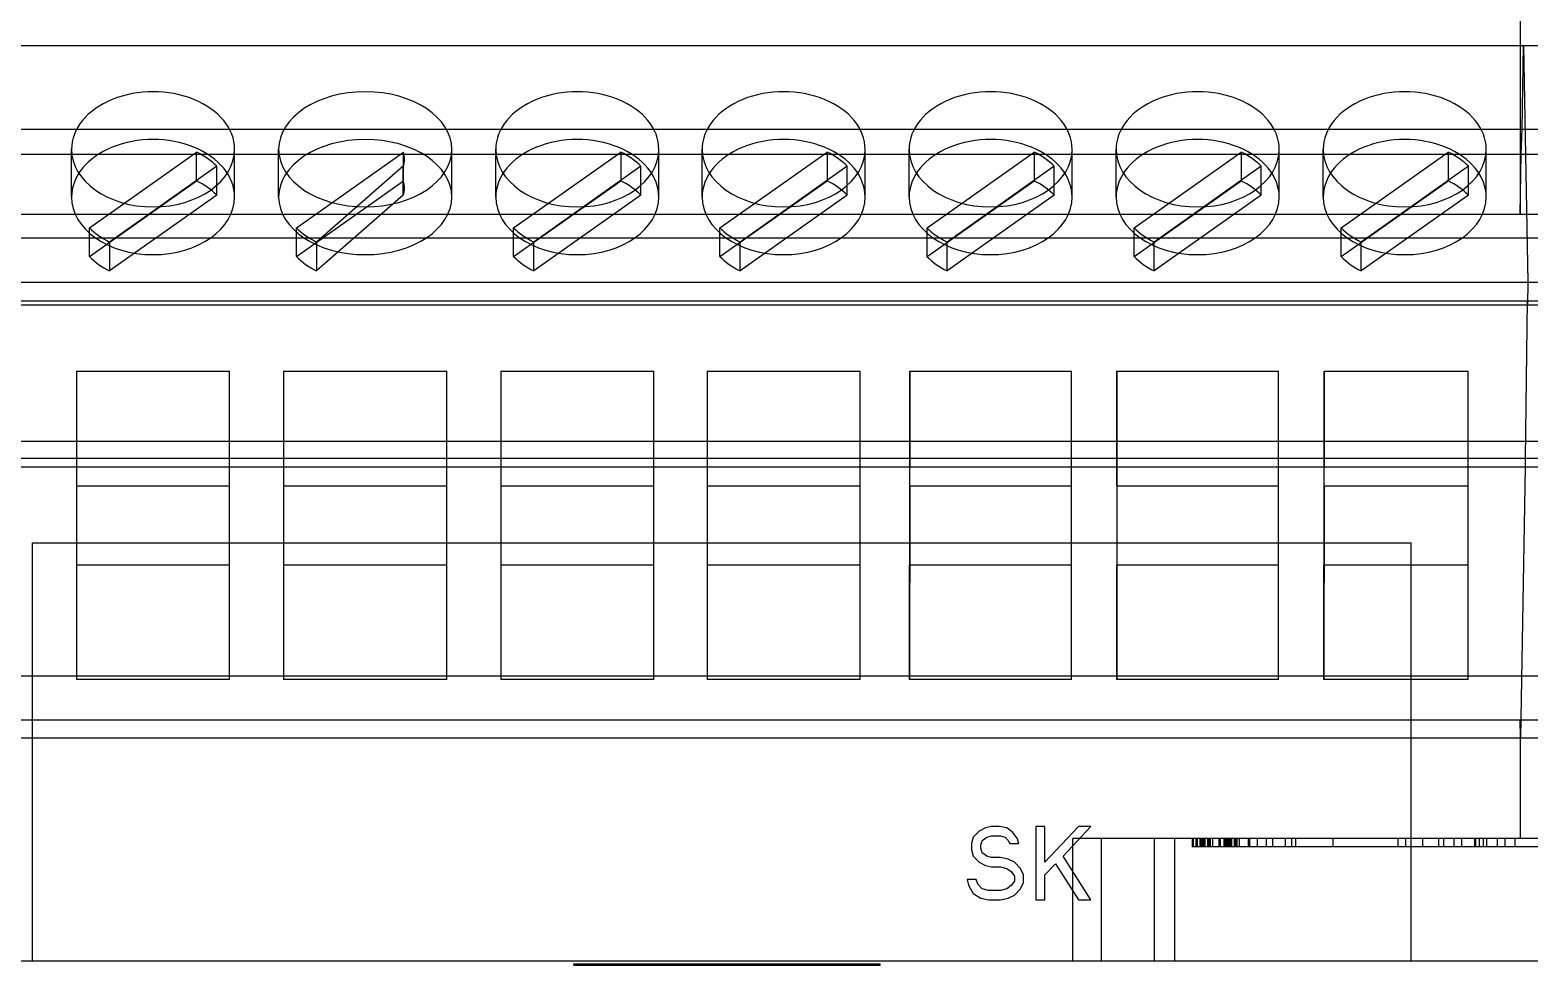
# Model space of a CAD drawing. Extents: x 0 to 144, y 0 to 348.
# Drawn here: x 30.04 to 66.73, y 88.64 to 111.52 of the extents above; entities that cross this region are included whole.
import ezdxf

# ---------------------------------------------------------------- set-up
doc = ezdxf.new("R2010")
doc.units = 0
doc.layers.add('-15N-THT. THIẾT BỊ ĐÓNG MỞ', color=40, linetype='CONTINUOUS')

# ---------------------------------------------------------------- blocks, each defined once
blk = doc.blocks.new('06 - N - SC VSD ATV630U07~55N4')
at = {"layer": '-15N-THT. THIẾT BỊ ĐÓNG MỞ'}
for p, q in [((-5.507, -56.951), (-5.507, -66.988)), ((-51.945, -62.862), (19.517, -62.862)), ((-5.461, -64.906), (-5.426, -62.862)), ((-5.426, -62.862), (-5.324, -68.654)), ((-51.945, -64.906), (19.517, -64.906)), ((-5.481, -65.517), (-5.461, -64.906)), ((-51.945, -65.517), (19.517, -65.517)), ((-40.94, -66.568), (-40.94, -65.4)), ((-40.503, -67.32), (-37.883, -65.467)), ((-37.883, -66.172), (-37.883, -65.467)), ((-36.953, -66.568), (-36.953, -65.4)), ((-35.876, -66.568), (-35.876, -65.4)), ((-35.44, -67.32), (-32.819, -65.467)), ((-32.819, -66.172), (-32.819, -65.467)), ((-31.64, -66.568), (-31.64, -65.4)), ((-30.563, -66.568), (-30.563, -65.4)), ((-30.127, -67.32), (-27.506, -65.467)), ((-27.506, -65.467), (-27.506, -66.172)), ((-26.576, -66.568), (-26.576, -65.4)), ((-25.518, -66.568), (-25.518, -65.4)), ((-25.081, -67.32), (-22.461, -65.467)), ((-22.461, -65.467), (-22.461, -66.172)), ((-21.531, -66.568), (-21.531, -65.4)), ((-20.454, -66.568), (-20.454, -65.4)), ((-20.017, -67.32), (-17.397, -65.467)), ((-17.397, -65.467), (-17.397, -66.172)), ((-16.467, -66.568), (-16.467, -65.4)), ((-15.39, -66.568), (-15.39, -65.4)), ((-14.954, -67.32), (-12.333, -65.467)), ((-12.333, -65.467), (-12.333, -66.172)), ((-11.403, -66.568), (-11.403, -65.4)), ((-10.327, -66.568), (-10.327, -65.4)), ((-9.89, -67.32), (-7.27, -65.467)), ((-7.27, -65.467), (-7.27, -66.172)), ((-6.34, -66.568), (-6.34, -65.4)), ((-5.507, -66.988), (-5.481, -65.517)), ((-37.39, -65.816), (-40.01, -67.669)), ((-37.39, -66.521), (-37.39, -65.816)), ((-32.828, -65.816), (-34.946, -67.669)), ((-32.828, -66.521), (-32.828, -65.816)), ((-27.013, -65.816), (-29.633, -67.669)), ((-27.013, -66.521), (-27.013, -65.816)), ((-21.967, -65.816), (-24.588, -67.669)), ((-21.967, -66.521), (-21.967, -65.816)), ((-16.904, -65.816), (-19.524, -67.669)), ((-16.904, -66.521), (-16.904, -65.816)), ((-11.84, -65.816), (-14.46, -67.669)), ((-11.84, -66.521), (-11.84, -65.816)), ((-6.776, -65.816), (-9.397, -67.669)), ((-6.776, -66.521), (-6.776, -65.816)), ((-40.503, -68.025), (-37.883, -66.172)), ((-35.44, -68.025), (-32.819, -66.172)), ((-30.127, -68.025), (-27.506, -66.172)), ((-25.081, -68.025), (-22.461, -66.172)), ((-20.017, -68.025), (-17.397, -66.172)), ((-14.954, -68.025), (-12.333, -66.172)), ((-9.89, -68.025), (-7.27, -66.172)), ((-37.39, -66.521), (-40.01, -68.374)), ((-32.828, -66.521), (-34.946, -68.374)), ((-27.013, -66.521), (-29.633, -68.374)), ((-21.967, -66.521), (-24.588, -68.374)), ((-16.904, -66.521), (-19.524, -68.374)), ((-11.84, -66.521), (-14.46, -68.374)), ((-6.776, -66.521), (-9.397, -68.374)), ((-51.945, -66.988), (-3.025, -66.988)), ((-40.503, -68.025), (-40.503, -67.32)), ((-35.44, -68.025), (-35.44, -67.32)), ((-30.127, -68.025), (-30.127, -67.32)), ((-25.081, -68.025), (-25.081, -67.32)), ((-20.017, -68.025), (-20.017, -67.32)), ((-14.954, -68.025), (-14.954, -67.32)), ((-9.89, -68.025), (-9.89, -67.32)), ((-52.563, -67.567), (52.563, -67.567)), ((-40.01, -67.669), (-40.01, -68.374)), ((-34.946, -67.669), (-34.946, -68.374)), ((-29.633, -68.374), (-29.633, -67.669)), ((-24.588, -68.374), (-24.588, -67.669)), ((-19.524, -68.374), (-19.524, -67.669)), ((-14.46, -68.374), (-14.46, -67.669)), ((-9.397, -68.374), (-9.397, -67.669)), ((-51.945, -68.654), (19.517, -68.654)), ((-5.324, -68.654), (-5.333, -69.206)), ((-51.945, -69.104), (19.517, -69.104)), ((-51.945, -69.206), (19.517, -69.206)), ((-5.34, -69.104), (-5.387, -72.962)), ((-5.333, -69.206), (-5.34, -69.104)), ((-40.815, -70.83), (-40.815, -78.378)), ((-40.815, -70.83), (-37.077, -70.83)), ((-37.077, -78.378), (-37.077, -70.83)), ((-35.752, -70.83), (-35.752, -78.378)), ((-35.752, -70.83), (-31.765, -70.83)), ((-31.765, -78.378), (-31.765, -70.83)), ((-30.439, -70.83), (-30.439, -78.378)), ((-30.439, -70.83), (-26.701, -70.83)), ((-26.701, -78.378), (-26.701, -70.83)), ((-25.393, -70.83), (-25.393, -78.378)), ((-25.393, -70.83), (-21.655, -70.83)), ((-21.655, -78.378), (-21.655, -70.83)), ((-20.435, -70.83), (-20.442, -75.576)), ((-20.435, -73.632), (-20.435, -70.83)), ((-20.435, -70.83), (-16.486, -70.83)), ((-16.48, -75.576), (-16.486, -70.83)), ((-16.486, -73.632), (-16.486, -70.83)), ((-15.371, -70.83), (-15.378, -75.576)), ((-15.371, -73.632), (-15.371, -70.83)), ((-15.371, -70.83), (-11.423, -70.83)), ((-11.416, -75.576), (-11.423, -70.83)), ((-11.423, -73.632), (-11.423, -70.83)), ((-10.307, -70.83), (-10.314, -75.576)), ((-10.307, -73.632), (-10.307, -70.83)), ((-10.307, -70.83), (-6.784, -70.83)), ((-6.779, -75.576), (-6.784, -70.83)), ((-6.784, -73.632), (-6.784, -70.83)), ((52.563, -72.551), (-52.563, -72.551)), ((-51.945, -72.962), (19.517, -72.962)), ((-5.387, -72.962), (-5.383, -73.174)), ((-51.945, -73.174), (19.517, -73.174)), ((-5.383, -73.174), (-5.499, -79.799)), ((-40.815, -73.632), (-37.077, -73.632)), ((-35.752, -73.632), (-31.765, -73.632)), ((-30.439, -73.632), (-26.701, -73.632)), ((-25.393, -73.632), (-21.655, -73.632)), ((-20.435, -73.632), (-20.442, -78.378)), ((-20.435, -73.632), (-16.486, -73.632)), ((-16.48, -78.378), (-16.486, -73.632)), ((-15.371, -73.632), (-15.378, -78.378)), ((-15.371, -73.632), (-11.423, -73.632)), ((-11.416, -78.378), (-11.423, -73.632)), ((-10.307, -73.632), (-10.314, -78.378)), ((-10.307, -73.632), (-6.784, -73.632)), ((-6.779, -78.378), (-6.784, -73.632)), ((-41.897, -75.033), (-41.897, -75.033)), ((-41.897, -85.26), (-41.897, -75.033)), ((-41.897, -75.033), (-8.174, -75.033)), ((-8.174, -75.033), (-8.174, -75.033)), ((-8.174, -85.26), (-8.174, -75.033)), ((-37.077, -75.576), (-40.815, -75.576)), ((-31.765, -75.576), (-35.752, -75.576)), ((-26.701, -75.576), (-30.439, -75.576)), ((-21.655, -75.576), (-25.393, -75.576)), ((-16.48, -75.576), (-20.442, -75.576)), ((-20.442, -78.378), (-20.442, -75.576)), ((-16.48, -78.378), (-16.48, -75.576)), ((-11.416, -75.576), (-15.378, -75.576)), ((-15.378, -78.378), (-15.378, -75.576)), ((-11.416, -78.378), (-11.416, -75.576)), ((-6.779, -75.576), (-10.314, -75.576)), ((-10.314, -78.378), (-10.314, -75.576)), ((-6.779, -78.378), (-6.779, -75.576)), ((-46.606, -78.282), (-3.465, -78.282)), ((-37.077, -78.378), (-40.815, -78.378)), ((-31.765, -78.378), (-35.752, -78.378)), ((-26.701, -78.378), (-30.439, -78.378)), ((-21.655, -78.378), (-25.393, -78.378)), ((-16.48, -78.378), (-20.442, -78.378)), ((-11.416, -78.378), (-15.378, -78.378)), ((-6.779, -78.378), (-10.314, -78.378)), ((-51.945, -79.359), (-3.025, -79.359)), ((-5.507, -79.359), (-5.507, -82.27)), ((-5.499, -79.799), (-5.507, -79.359)), ((-51.945, -79.799), (19.517, -79.799)), ((-18.74, -82.085), (-18.889, -82.238)), ((-18.59, -82.009), (-18.74, -82.085)), ((-18.74, -82.085), (-18.74, -82.085)), ((-18.441, -81.97), (-18.59, -82.009)), ((-18.59, -82.009), (-18.59, -82.009)), ((-18.441, -81.97), (-18.441, -81.97)), ((-18.254, -81.97), (-18.441, -81.97)), ((-18.254, -81.97), (-18.254, -81.97)), ((-18.067, -82.009), (-18.254, -81.97)), ((-18.067, -82.009), (-18.067, -82.009)), ((-17.917, -82.123), (-18.067, -82.009)), ((-17.917, -82.123), (-17.917, -82.123)), ((-17.805, -82.276), (-17.917, -82.123)), ((-17.357, -81.97), (-17.357, -83.765)), ((-17.357, -81.97), (-17.357, -81.97)), ((-17.132, -81.97), (-17.357, -81.97)), ((-17.132, -81.97), (-17.132, -81.97)), ((-17.132, -82.849), (-17.132, -81.97)), ((-16.31, -81.97), (-17.132, -82.849)), ((-16.684, -82.696), (-16.011, -81.97)), ((-16.31, -81.97), (-16.31, -81.97)), ((-16.011, -81.97), (-16.31, -81.97)), ((-16.011, -81.97), (-16.011, -81.97)), ((-18.889, -82.238), (-18.927, -82.39)), ((-18.927, -82.39), (-18.927, -82.543)), ((-18.927, -82.39), (-18.927, -82.39)), ((-18.927, -82.543), (-18.889, -82.696)), ((-18.927, -82.543), (-18.927, -82.543)), ((-18.889, -82.238), (-18.889, -82.238)), ((-18.702, -82.429), (-18.665, -82.314)), ((-18.702, -82.429), (-18.702, -82.429)), ((-18.702, -82.505), (-18.702, -82.429)), ((-18.702, -82.505), (-18.702, -82.505)), ((-18.665, -82.619), (-18.702, -82.505)), ((-18.665, -82.314), (-18.553, -82.238)), ((-18.665, -82.314), (-18.665, -82.314)), ((-18.553, -82.238), (-18.441, -82.2)), ((-18.553, -82.238), (-18.553, -82.238)), ((-18.441, -82.2), (-18.216, -82.2)), ((-18.441, -82.2), (-18.441, -82.2)), ((-18.216, -82.2), (-18.104, -82.238)), ((-18.216, -82.2), (-18.216, -82.2)), ((-18.104, -82.238), (-18.029, -82.314)), ((-18.104, -82.238), (-18.104, -82.238)), ((-18.029, -82.314), (-17.992, -82.39)), ((-18.029, -82.314), (-18.029, -82.314)), ((-17.992, -82.39), (-17.992, -82.39)), ((-17.992, -82.39), (-17.768, -82.39)), ((-17.805, -82.276), (-17.805, -82.276)), ((-17.768, -82.39), (-17.805, -82.276)), ((-17.768, -82.39), (-17.768, -82.39)), ((-16.447, -85.26), (-16.447, -82.27)), ((3.489, -82.27), (-16.447, -82.27)), ((-15.749, -85.26), (-15.749, -82.27)), ((-14.454, -85.26), (-14.454, -82.27)), ((-14.454, -82.27), (-14.454, -82.27)), ((-13.955, -85.26), (-13.955, -82.27)), ((-13.955, -82.27), (-13.955, -82.27)), ((-13.529, -82.27), (-13.529, -82.469)), ((-0.498, -82.469), (-13.529, -82.469)), ((-13.504, -82.27), (-13.504, -82.469)), ((-13.438, -82.27), (-13.438, -82.27)), ((-13.438, -82.27), (-13.438, -82.469)), ((-13.438, -82.469), (-13.438, -82.469)), ((-13.407, -82.27), (-13.407, -82.469)), ((-13.345, -82.27), (-13.345, -82.469)), ((-13.313, -82.27), (-13.313, -82.469)), ((-13.282, -82.27), (-13.282, -82.469)), ((-13.251, -82.27), (-13.251, -82.27)), ((-13.251, -82.27), (-13.251, -82.469)), ((-13.251, -82.469), (-13.251, -82.469)), ((-13.22, -82.27), (-13.22, -82.469)), ((-13.158, -82.27), (-13.158, -82.469)), ((-13.149, -82.27), (-13.149, -82.469)), ((-13.127, -82.27), (-13.127, -82.469)), ((-13.095, -82.27), (-13.095, -82.469)), ((-13.033, -82.27), (-13.033, -82.469)), ((-13.033, -82.27), (-13.033, -82.469)), ((-12.877, -82.27), (-12.877, -82.469)), ((-12.846, -82.27), (-12.846, -82.469)), ((-12.753, -82.27), (-12.753, -82.469)), ((-12.722, -82.27), (-12.722, -82.469)), ((-12.69, -82.27), (-12.69, -82.469)), ((-12.659, -82.27), (-12.659, -82.469)), ((-12.628, -82.27), (-12.628, -82.469)), ((-12.597, -82.27), (-12.597, -82.469)), ((-12.566, -82.27), (-12.566, -82.27)), ((-12.566, -82.27), (-12.566, -82.469)), ((-12.566, -82.469), (-12.566, -82.469)), ((-12.504, -82.27), (-12.504, -82.469)), ((-12.472, -82.27), (-12.472, -82.469)), ((-12.46, -82.27), (-12.46, -82.27)), ((-12.46, -82.27), (-12.46, -82.469)), ((-12.46, -82.469), (-12.46, -82.469)), ((-12.441, -82.27), (-12.441, -82.469)), ((-12.379, -82.27), (-12.379, -82.27)), ((-12.379, -82.27), (-12.379, -82.469)), ((-12.161, -82.27), (-12.161, -82.469)), ((-12.161, -82.27), (-12.161, -82.27)), ((-12.161, -82.469), (-12.161, -82.469)), ((-12.13, -82.27), (-12.13, -82.27)), ((-12.13, -82.27), (-12.13, -82.469)), ((-12.13, -82.469), (-12.13, -82.469)), ((-11.943, -82.27), (-11.943, -82.27)), ((-11.943, -82.27), (-11.943, -82.469)), ((-11.943, -82.469), (-11.943, -82.469)), ((-11.725, -82.27), (-11.725, -82.469)), ((-11.569, -82.27), (-11.569, -82.469)), ((-11.258, -82.27), (-11.258, -82.469)), ((-11.104, -82.27), (-11.104, -82.469)), ((-11.008, -82.27), (-11.008, -82.469)), ((-10.093, -82.27), (-10.093, -82.27)), ((-10.093, -82.27), (-10.093, -82.469)), ((-8.504, -82.27), (-8.504, -82.27)), ((-8.504, -82.27), (-8.504, -82.469)), ((-8.504, -82.469), (-8.504, -82.469)), ((-8.317, -82.27), (-8.317, -82.27)), ((-8.317, -82.27), (-8.317, -82.469)), ((-8.317, -82.469), (-8.317, -82.469)), ((-7.9, -82.27), (-7.9, -82.27)), ((-7.9, -82.27), (-7.9, -82.469)), ((-7.9, -82.469), (-7.9, -82.469)), ((-7.507, -82.27), (-7.507, -82.27)), ((-7.507, -82.27), (-7.507, -82.469)), ((-7.507, -82.469), (-7.507, -82.469)), ((-7.383, -82.27), (-7.383, -82.27)), ((-7.383, -82.27), (-7.383, -82.469)), ((-7.383, -82.469), (-7.383, -82.469)), ((-7.133, -82.27), (-7.133, -82.469)), ((-6.946, -82.27), (-6.946, -82.469)), ((-6.629, -82.27), (-6.629, -82.469)), ((-6.629, -82.27), (-6.629, -82.27)), ((-6.629, -82.469), (-6.629, -82.469)), ((-6.604, -82.27), (-6.604, -82.469)), ((-6.51, -82.27), (-6.51, -82.469)), ((-6.417, -82.27), (-6.417, -82.469)), ((-6.33, -82.27), (-6.33, -82.469)), ((-6.33, -82.27), (-6.33, -82.27)), ((-6.33, -82.469), (-6.33, -82.469)), ((-6.074, -82.27), (-6.074, -82.469)), ((-5.887, -82.27), (-5.887, -82.469)), ((-5.638, -82.27), (-5.638, -82.27)), ((-5.638, -82.27), (-5.638, -82.469)), ((-5.638, -82.469), (-5.638, -82.469)), ((-18.889, -82.696), (-18.74, -82.849)), ((-18.889, -82.696), (-18.889, -82.696)), ((-18.74, -82.849), (-18.59, -82.925)), ((-18.74, -82.849), (-18.74, -82.849)), ((-18.665, -82.619), (-18.665, -82.619)), ((-18.553, -82.696), (-18.665, -82.619)), ((-18.553, -82.696), (-18.553, -82.696)), ((-18.441, -82.734), (-18.553, -82.696)), ((-18.441, -82.734), (-18.441, -82.734)), ((-18.216, -82.734), (-18.441, -82.734)), ((-18.216, -82.734), (-18.216, -82.734)), ((-18.029, -82.772), (-18.216, -82.734)), ((-18.029, -82.772), (-18.029, -82.772)), ((-17.88, -82.849), (-18.029, -82.772)), ((-17.88, -82.849), (-17.88, -82.849)), ((-17.73, -83.001), (-17.88, -82.849)), ((-17.132, -82.849), (-17.132, -82.849)), ((-17.132, -83.154), (-16.871, -82.887)), ((-16.871, -82.887), (-16.31, -83.765)), ((-16.871, -82.887), (-16.871, -82.887)), ((-16.684, -82.696), (-16.684, -82.696)), ((-16.011, -83.765), (-16.684, -82.696)), ((-18.814, -83.268), (-19.036, -83.269)), ((-19.036, -83.269), (-19.005, -83.412)), ((-19.036, -83.269), (-19.036, -83.269)), ((-18.814, -83.268), (-18.814, -83.268)), ((-18.777, -83.383), (-18.814, -83.268)), ((-18.59, -82.925), (-18.441, -82.963)), ((-18.59, -82.925), (-18.59, -82.925)), ((-18.441, -82.963), (-18.216, -82.963)), ((-18.441, -82.963), (-18.441, -82.963)), ((-18.216, -82.963), (-18.067, -83.001)), ((-18.216, -82.963), (-18.216, -82.963)), ((-18.067, -83.001), (-17.955, -83.078)), ((-18.067, -83.001), (-18.067, -83.001)), ((-17.955, -83.078), (-17.88, -83.192)), ((-17.955, -83.078), (-17.955, -83.078)), ((-17.88, -83.192), (-17.88, -83.307)), ((-17.88, -83.192), (-17.88, -83.192)), ((-17.73, -83.001), (-17.73, -83.001)), ((-17.656, -83.154), (-17.73, -83.001)), ((-17.656, -83.154), (-17.656, -83.154)), ((-17.656, -83.345), (-17.656, -83.154)), ((-17.132, -83.154), (-17.132, -83.154)), ((-17.132, -83.765), (-17.132, -83.154)), ((-19.005, -83.412), (-18.889, -83.612)), ((-19.005, -83.412), (-19.005, -83.412)), ((-18.889, -83.612), (-18.702, -83.727)), ((-18.889, -83.612), (-18.889, -83.612)), ((-18.777, -83.383), (-18.777, -83.383)), ((-18.665, -83.497), (-18.777, -83.383)), ((-18.665, -83.497), (-18.665, -83.497)), ((-18.515, -83.536), (-18.665, -83.497)), ((-18.515, -83.536), (-18.515, -83.536)), ((-18.216, -83.536), (-18.515, -83.536)), ((-18.067, -83.497), (-18.216, -83.536)), ((-18.216, -83.536), (-18.216, -83.536)), ((-17.955, -83.421), (-18.067, -83.497)), ((-18.067, -83.497), (-18.067, -83.497)), ((-17.88, -83.307), (-17.955, -83.421)), ((-17.955, -83.421), (-17.955, -83.421)), ((-17.88, -83.307), (-17.88, -83.307)), ((-17.88, -83.65), (-17.73, -83.497)), ((-17.73, -83.497), (-17.656, -83.345)), ((-17.73, -83.497), (-17.73, -83.497)), ((-17.656, -83.345), (-17.656, -83.345)), ((-18.702, -83.727), (-18.515, -83.765)), ((-18.702, -83.727), (-18.702, -83.727)), ((-18.515, -83.765), (-18.216, -83.765)), ((-18.515, -83.765), (-18.515, -83.765)), ((-18.216, -83.765), (-18.029, -83.727)), ((-18.216, -83.765), (-18.216, -83.765)), ((-18.029, -83.727), (-17.88, -83.65)), ((-18.029, -83.727), (-18.029, -83.727)), ((-17.88, -83.65), (-17.88, -83.65)), ((-17.357, -83.765), (-17.132, -83.765)), ((-17.357, -83.765), (-17.357, -83.765)), ((-17.132, -83.765), (-17.132, -83.765)), ((-16.31, -83.765), (-16.011, -83.765)), ((-16.31, -83.765), (-16.31, -83.765)), ((-16.011, -83.765), (-16.011, -83.765)), ((-56.55, -85.26), (56.55, -85.26)), ((-41.897, -85.26), (-41.897, -85.26)), ((-28.656, -85.337), (-21.166, -85.337)), ((-28.656, -85.363), (-28.656, -85.337)), ((-28.656, -85.363), (-21.166, -85.363)), ((-21.166, -85.363), (-21.166, -85.337)), ((-14.454, -85.26), (-14.454, -85.26)), ((-13.955, -85.26), (-13.955, -85.26)), ((-8.174, -85.26), (-8.174, -85.26))]:
    blk.add_line(p, q, dxfattribs=at)
for centre, major_axis, ratio, start_param, end_param in [((-38.946, -65.4), (1.994, 0), 0.707107, 0, 3.141593), ((-33.758, -65.4), (-2.118, 0), 0.665516, 3.141593, 6.283185), ((-28.57, -65.4), (1.994, 0), 0.707107, 0, 3.141593), ((-23.524, -65.4), (1.994, 0), 0.707107, 0, 3.141593), ((-18.461, -65.4), (1.994, 0), 0.707107, 0, 3.141593), ((-13.397, -65.4), (1.994, 0), 0.707107, 0, 3.141593), ((-8.333, -65.4), (1.994, 0), 0.707107, 0, 3.141593), ((-38.946, -66.568), (1.994, 0), 0.707107, 0, 3.141593), ((-33.758, -66.568), (-2.118, 0), 0.665516, 3.141593, 6.283185), ((-28.57, -66.568), (1.994, 0), 0.707107, 0, 3.141593), ((-23.524, -66.568), (1.994, 0), 0.707107, 0, 3.141593), ((-18.461, -66.568), (1.994, 0), 0.707107, 0, 3.141593), ((-13.397, -66.568), (1.994, 0), 0.707107, 0, 3.141593), ((-8.333, -66.568), (1.994, 0), 0.707107, 0, 3.141593), ((-38.946, -65.4), (1.994, 0), 0.707107, 3.141593, 6.283185), ((-38.946, -66.568), (1.885, 0), 0.707107, 0.599286, 0.97151), ((-33.758, -65.4), (2.118, 0), 0.665516, 3.141593, 6.283185), ((-34.328, -65.296), (-1.502, 0.515), 0.575502, 3.135017, 3.507241), ((-28.57, -65.4), (1.994, 0), 0.707107, 3.141593, 6.283185), ((-28.57, -66.568), (1.885, 0), 0.707107, 0.599286, 0.97151), ((-23.524, -65.4), (1.994, 0), 0.707107, 3.141593, 6.283185), ((-23.524, -66.568), (1.885, 0), 0.707107, 0.599286, 0.97151), ((-18.461, -65.4), (1.994, 0), 0.707107, 3.141593, 6.283185), ((-18.461, -66.568), (1.885, 0), 0.707107, 0.599286, 0.97151), ((-13.397, -65.4), (1.994, 0), 0.707107, 3.141593, 6.283185), ((-13.397, -66.568), (1.885, 0), 0.707107, 0.599286, 0.97151), ((-8.333, -65.4), (1.994, 0), 0.707107, 3.141593, 6.283185), ((-8.333, -66.568), (1.885, 0), 0.707107, 0.599286, 0.97151), ((-38.946, -67.273), (1.885, 0), 0.707107, 0.599286, 0.97151), ((-34.328, -66), (-1.502, 0.515), 0.575502, 3.135017, 3.507241), ((-28.57, -67.273), (1.885, 0), 0.707107, 0.599286, 0.97151), ((-23.524, -67.273), (1.885, 0), 0.707107, 0.599286, 0.97151), ((-18.461, -67.273), (1.885, 0), 0.707107, 0.599286, 0.97151), ((-13.397, -67.273), (1.885, 0), 0.707107, 0.599286, 0.97151), ((-8.333, -67.273), (1.885, 0), 0.707107, 0.599286, 0.97151), ((-38.946, -66.568), (1.994, 0), 0.707107, 3.141593, 6.283185), ((-33.758, -66.568), (2.118, 0), 0.665516, 3.141593, 6.283185), ((-28.57, -66.568), (1.994, 0), 0.707107, 3.141593, 6.283185), ((-23.524, -66.568), (1.994, 0), 0.707107, 3.141593, 6.283185), ((-18.461, -66.568), (1.994, 0), 0.707107, 3.141593, 6.283185), ((-13.397, -66.568), (1.994, 0), 0.707107, 3.141593, 6.283185), ((-8.333, -66.568), (1.994, 0), 0.707107, 3.141593, 6.283185), ((-38.946, -66.568), (1.885, 0), 0.707107, -2.542307, -2.170082), ((-33.883, -66.568), (1.885, 0), 0.707107, -2.542307, -2.170082), ((-28.57, -66.568), (1.885, 0), 0.707107, -2.542307, -2.170082), ((-23.524, -66.568), (1.885, 0), 0.707107, -2.542307, -2.170082), ((-18.461, -66.568), (1.885, 0), 0.707107, -2.542307, -2.170082), ((-13.397, -66.568), (1.885, 0), 0.707107, -2.542307, -2.170082), ((-8.333, -66.568), (1.885, 0), 0.707107, -2.542307, -2.170082), ((-38.946, -67.273), (1.885, 0), 0.707107, -2.542307, -2.170082), ((-33.883, -67.273), (1.885, 0), 0.707107, -2.542307, -2.170082), ((-28.57, -67.273), (1.885, 0), 0.707107, -2.542307, -2.170082), ((-23.524, -67.273), (1.885, 0), 0.707107, -2.542307, -2.170082), ((-18.461, -67.273), (1.885, 0), 0.707107, -2.542307, -2.170082), ((-13.397, -67.273), (1.885, 0), 0.707107, -2.542307, -2.170082), ((-8.333, -67.273), (1.885, 0), 0.707107, -2.542307, -2.170082)]:
    blk.add_ellipse(centre, major_axis=major_axis, ratio=ratio, start_param=start_param, end_param=end_param, dxfattribs=at)

msp = doc.modelspace()

# ---------------------------------------------------------------- block references
msp.add_blockref('06 - N - SC VSD ATV630U07~55N4', (72, 174))

doc.saveas('drawing.dxf')
